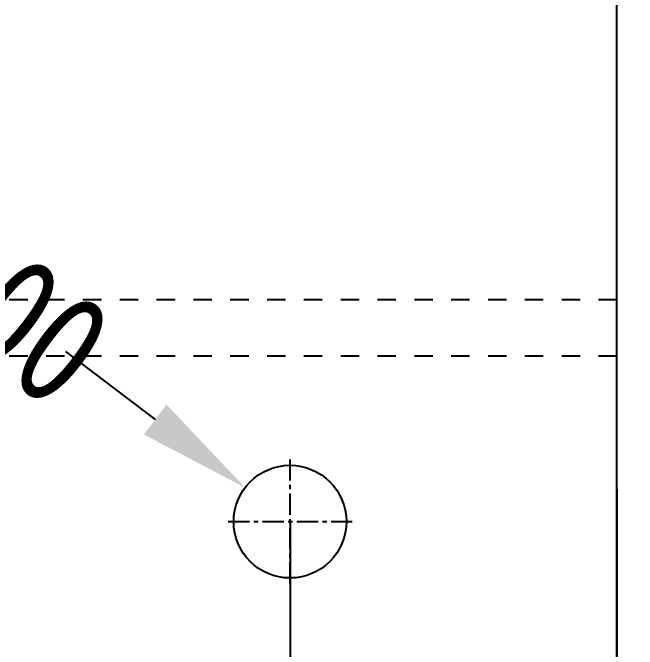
# Model space of a CAD drawing. Header units: millimetres. Extents: x 309 to 11345, y -1340 to 1318.
# Drawn here: x 1492.7 to 1548.1, y -419.6 to -363.1 of the extents above; entities that cross this region are included whole.
import ezdxf

# ---------------------------------------------------------------- set-up
doc = ezdxf.new("R2010")
doc.units = ezdxf.units.MM
doc.header["$LTSCALE"] = 16.335
doc.header["$PDMODE"] = 3
doc.header["$PDSIZE"] = 0.3125
doc.linetypes.add('CENTER', pattern=[0.6, 0.375, -0.075, 0.075, -0.075])
doc.linetypes.add('HIDDEN', pattern=[0.2, 0.1, -0.1])
doc.layers.get('0').update_dxf_attribs({"linetype": 'CONTINUOUS'})
doc.layers.get('Defpoints').update_dxf_attribs({"linetype": 'CONTINUOUS'})
doc.layers.add('DEFAULT_2', color=8, linetype='HIDDEN')
doc.styles.get("Standard").update_dxf_attribs({"font": 'txt', "width": 0.8})
doc.dimstyles.get("Standard").update_dxf_attribs({"dimtxt": 0.15625, "dimasz": 0.1875, "dimexe": 0.125, "dimexo": 0.0625, "dimtad": 0, "dimtih": 1, "dimtoh": 1, "dimdsep": 46, "dimtxsty": 'Standard', "dimcen": 0.09, "dimadec": 0, "dimazin": 0, "dimtp": 0.01, "dimtm": 0.01, "dimtfac": 1, "dimtofl": 0, "dimtmove": 0, "dimatfit": 3, "dimfxl": 0, "dimtolj": 1, "dimarcsym": 0})
doc.dimstyles.new('STANDARD$0', dxfattribs={"dimscale": 2, "dimtxt": 3, "dimasz": 3, "dimexe": 1.25, "dimexo": 0.625, "dimgap": 0.5, "dimtad": 0, "dimdsep": 46, "dimlunit": 6, "dimtxsty": 'Standard', "dimblk": 'CLOSEDBLANK', "dimcen": 0, "dimclrt": 2, "dimazin": 2, "dimtfac": 2, "dimtmove": 1, "dimatfit": 3, "dimfxl": 0, "dimtolj": 1, "dimtzin": 0, "dimarcsym": 0})

# ---------------------------------------------------------------- blocks, each defined once
blk = doc.blocks.new('*D101')
at = {"color": 4, "lineweight": -2}
for p, q in [((1546.303, -405.405), (1546.303, -427.497)), ((1517.303, -408.356), (1517.303, -427.497)), ((1507.303, -427.372), (1497.303, -427.372)), ((1556.303, -427.372), (1566.303, -427.372))]:
    blk.add_line(p, q, dxfattribs=at)
at = {"color": 4}
for points in [[(1507.303, -425.705), (1507.303, -429.039), (1517.303, -427.372)], [(1556.303, -425.705), (1556.303, -429.039), (1546.303, -427.372)]]:
    blk.add_solid(points, dxfattribs=at)
at = {"layer": 'Defpoints', "color": 0}
for p in [(1546.303, -405.343), (1517.303, -408.293), (1517.303, -427.372)]:
    blk.add_point(p, dxfattribs=at)
at = {"color": 6, "insert": (1535.708, -427.372), "char_height": 10, "attachment_point": 5}
blk.add_mtext('\\A1;29.00', dxfattribs=at)
blk = doc.blocks.new('*D170')
at = {"color": 4, "lineweight": -2}
blk.add_line((1497.371, -393.202), (1505.343, -399.239), dxfattribs=at)
at = {"color": 4}
blk.add_solid([(1506.35, -397.91), (1504.337, -400.567), (1513.316, -405.275)], dxfattribs=at)
at = {"layer": 'Defpoints', "color": 0}
for p in [(1513.316, -405.275), (1521.289, -411.311)]:
    blk.add_point(p, dxfattribs=at)
at = {"color": 6, "insert": (1484.083, -383.142), "char_height": 10, "attachment_point": 5, "rotation": 322.8702}
blk.add_mtext('\\A1;∅10.00', dxfattribs=at)

msp = doc.modelspace()

# ---------------------------------------------------------------- linework, layer by layer
at = {"color": 7, "linetype": 'Continuous'}
msp.add_line((1546.303, -708.458), (1546.303, -218.458), dxfattribs=at)
at = {"color": 1, "linetype": 'CENTER', "ltscale": 0.310989}
for p, q in [((1517.303, -413.793), (1517.303, -402.793)), ((1511.803, -408.293), (1522.803, -408.293))]:
    msp.add_line(p, q, dxfattribs=at)
msp.add_circle((1517.303, -408.293), 5)
at = {"layer": 'DEFAULT_2', "color": 8, "linetype": 'HIDDEN'}
for p, q in [((1546.303, -388.601), (1454.449, -388.601)), ((1546.303, -393.601), (1454.449, -393.601))]:
    msp.add_line(p, q, dxfattribs=at)

# ---------------------------------------------------------------- dimensions: what is measured, and where the dimension line sits
dim = msp.add_diameter_dim_2p(p1=(1521.289, -411.311), p2=(1513.316, -405.275), dimstyle='Standard', override={"dimtxt": 10, "dimasz": 10, "dimgap": 0, "dimtih": 0, "dimtoh": 0, "dimzin": 0, "dimcen": 0, "dimclrd": 4, "dimclre": 4, "dimclrt": 6, "dimadec": 2, "dimtp": 0, "dimtm": 0, "dimtzin": 0})
dim.commit()
dim.dimension.update_dxf_attribs({"geometry": '*D170', "text_midpoint": (1484.083, -383.142)})
dim = msp.add_linear_dim(base=(1517.303, -427.372), p1=(1546.303, -405.343), p2=(1517.303, -408.293), dimstyle='STANDARD$0', override={"dimscale": 1, "dimtxt": 10, "dimasz": 10, "dimexe": 0.125, "dimexo": 0.0625, "dimgap": 0, "dimzin": 0, "dimlunit": 2, "dimclrd": 4, "dimclre": 4, "dimclrt": 6, "dimazin": 0, "dimtfac": 1, "dimtofl": 0, "dimtmove": 0})
dim.commit()
dim.dimension.update_dxf_attribs({"geometry": '*D101', "text_midpoint": (1535.708, -427.372), "dimtype": 160})

doc.saveas('drawing.dxf')
